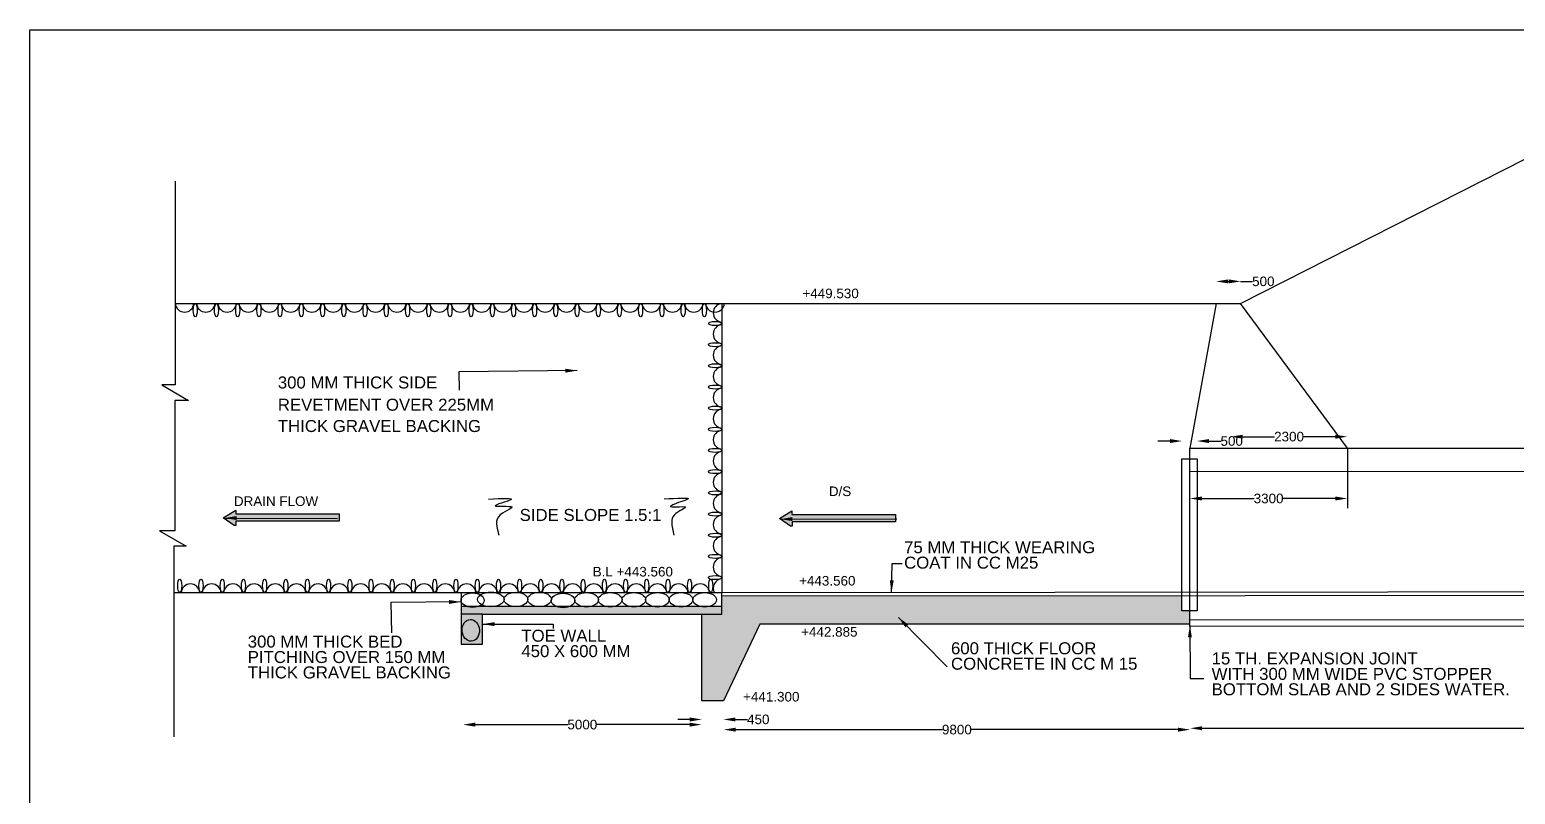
# Model space of a CAD drawing. Header units: millimetres. Extents: x 1715538 to 1727429, y 45608974 to 45617487.
# Drawn here: x 1715538 to 1718630, y 45615895 to 45617487 of the extents above; entities that cross this region are included whole.
import ezdxf

# ---------------------------------------------------------------- set-up
doc = ezdxf.new("R2010")
doc.units = ezdxf.units.MM
doc.header["$MEASUREMENT"] = 0
for name, color, linetype in [('DIMENSION', 7, 'Continuous'), ('DIMENSIONS', 7, 'Continuous'), ('DRAWING', 2, 'Continuous'), ('TEXT', 7, 'Continuous')]:
    doc.layers.add(name, color=color, linetype=linetype)
doc.styles.get("Standard").update_dxf_attribs({"font": 'arial.ttf', "height": 20})
doc.dimstyles.get("Standard").update_dxf_attribs({"dimtxt": 20, "dimasz": 25, "dimexe": 0.18, "dimexo": 0.0625, "dimgap": 0.09, "dimtad": 0, "dimdec": 0, "dimzin": 0, "dimdsep": 46, "dimtxsty": 'Standard', "dimcen": 0.09, "dimse1": 1, "dimse2": 1, "dimadec": 0, "dimazin": 0, "dimtfac": 1, "dimtdec": 0, "dimtofl": 0, "dimtmove": 0, "dimatfit": 3, "dimfxl": 1, "dimtolj": 1, "dimtzin": 0, "dimarcsym": 0})
pattern_1 = [(50, (0, 0), (7.172601826, -0.6275213498), [0.75, -8.25]), (355, (0, 0), (-1.3875133361, 7.521921337), [0.6, -6.6]), (100.45144446, (0.598, -0.052), (5.7850884673, 6.8943999097), [0.63740192, -7.01142112]), (46.1842, (0, 2), (10.6724133067, -1.655192808), [1.125, -12.375]), (96.63563549, (0.889, 1.862), (9.3466194567, 9.7411860077), [0.95610342, -10.5171376]), (351.18416399, (0, 2), (9.3466194505, 9.7411860027), [0.9, -9.90000001]), (21, (1, 1.5), (5.9690705212, -4.02618890665), [0.75, -8.25]), (326, (1, 1.5), (2.4331533192, 7.2515004505), [0.6, -6.6]), (71.45144474, (1.4974, 1.1645), (8.4022237673, 3.2253115281), [0.6374019, -7.01142112]), (37.5, (0, 0), (0.12159855317, 3.32893853831), [0, -6.52, 0, -6.7, 0, -6.625]), (7.5, (0, 0), (2.63069537442, 3.94411711882), [0, -3.82, 0, -6.37, 0, -2.525]), (327.5, (-2.23, 0), (5.33822436172, -0.22554871734), [0, -2.5, 0, -7.8, 0, -10.35]), (317.5, (-3.23, 0), (5.8318616934, 1.0010498233), [0, -3.25, 0, -5.18, 0, -7.35])]

# ---------------------------------------------------------------- blocks, each defined once
blk = doc.blocks.new('*D54')
at = {"layer": 'Defpoints', "color": 0, "transparency": 16777216}
for p in [(1718058, 45616963), (1718007, 45616917), (1718058, 45616917)]:
    blk.add_point(p, dxfattribs=at)
at = {"layer": 'TEXT', "color": 0, "lineweight": -2, "transparency": 16777216}
for p, q in [((1718032, 45616963), (1718033, 45616963)), ((1718058, 45616963), (1718083, 45616963))]:
    blk.add_line(p, q, dxfattribs=at)
at = {"layer": 'TEXT', "color": 0, "transparency": 16777216}
for points in [[(1718032, 45616967.2), (1718032, 45616958.9), (1718007, 45616963)], [(1718033, 45616967.2), (1718033, 45616958.9), (1718058, 45616963)]]:
    blk.add_solid(points, dxfattribs=at)
at = {"layer": 'TEXT', "color": 0, "transparency": 16777216, "insert": (1718105.2, 45616963), "char_height": 20, "attachment_point": 5}
blk.add_mtext('\\A1;500', dxfattribs=at)
blk = doc.blocks.new('*D59')
at = {"layer": 'Defpoints', "color": 0, "transparency": 16777216}
for p in [(1718037.5, 45616639.7), (1718037.5, 45616615.6), (1718280.1, 45616615.6)]:
    blk.add_point(p, dxfattribs=at)
at = {"layer": 'TEXT', "color": 0, "lineweight": -2, "transparency": 16777216}
for p, q in [((1718062.5, 45616639.7), (1718128.7, 45616639.7)), ((1718255.1, 45616639.7), (1718188.9, 45616639.7))]:
    blk.add_line(p, q, dxfattribs=at)
at = {"layer": 'TEXT', "color": 0, "transparency": 16777216}
for points in [[(1718062.5, 45616643.8), (1718062.5, 45616635.5), (1718037.5, 45616639.7)], [(1718255.1, 45616643.8), (1718255.1, 45616635.5), (1718280.1, 45616639.7)]]:
    blk.add_solid(points, dxfattribs=at)
at = {"layer": 'TEXT', "color": 0, "transparency": 16777216, "insert": (1718158.8, 45616639.7), "char_height": 20, "attachment_point": 5}
blk.add_mtext('\\A1;2300', dxfattribs=at)
blk = doc.blocks.new('*D60')
at = {"layer": 'Defpoints', "color": 0, "transparency": 16777216}
for p in [(1717952.3, 45616511), (1718280.1, 45616511), (1718280.1, 45616511)]:
    blk.add_point(p, dxfattribs=at)
at = {"layer": 'TEXT', "color": 0, "lineweight": -2, "transparency": 16777216}
for p, q in [((1717977.3, 45616511), (1718086.3, 45616511)), ((1718255.1, 45616511), (1718146.1, 45616511))]:
    blk.add_line(p, q, dxfattribs=at)
at = {"layer": 'TEXT', "color": 0, "transparency": 16777216}
for points in [[(1717977.3, 45616515.1), (1717977.3, 45616506.8), (1717952.3, 45616511)], [(1718255.1, 45616515.1), (1718255.1, 45616506.8), (1718280.1, 45616511)]]:
    blk.add_solid(points, dxfattribs=at)
at = {"layer": 'TEXT', "color": 0, "transparency": 16777216, "insert": (1718116.2, 45616511), "char_height": 20, "attachment_point": 5}
blk.add_mtext('\\A1;3300', dxfattribs=at)
blk = doc.blocks.new('*D61')
at = {"layer": 'Defpoints', "color": 0, "transparency": 16777216}
for p in [(1716439.8, 45616029.5), (1716935.9, 45616040.1), (1716935.9, 45616029.6)]:
    blk.add_point(p, dxfattribs=at)
at = {"layer": 'DIMENSIONS', "color": 0, "lineweight": -2, "transparency": 16777216}
for p, q in [((1716464.8, 45616040.1), (1716657.9, 45616040.1)), ((1716910.9, 45616040.1), (1716717.7, 45616040.1))]:
    blk.add_line(p, q, dxfattribs=at)
at = {"layer": 'DIMENSIONS', "color": 0, "transparency": 16777216}
for points in [[(1716464.8, 45616044.3), (1716464.8, 45616036), (1716439.8, 45616040.1)], [(1716910.9, 45616044.3), (1716910.9, 45616036), (1716935.9, 45616040.1)]]:
    blk.add_solid(points, dxfattribs=at)
at = {"layer": 'DIMENSIONS', "color": 0, "transparency": 16777216, "insert": (1716687.8, 45616040.1), "char_height": 20, "attachment_point": 5}
blk.add_mtext('\\A1;5000', dxfattribs=at)
blk = doc.blocks.new('*D62')
at = {"layer": 'Defpoints', "color": 0, "transparency": 16777216}
for p in [(1716936.5, 45616089.5), (1716981.5, 45616089.5), (1716981.5, 45616050.9)]:
    blk.add_point(p, dxfattribs=at)
at = {"layer": 'DIMENSIONS', "color": 0, "lineweight": -2, "transparency": 16777216}
for p, q in [((1716911.5, 45616050.9), (1716886.5, 45616050.9)), ((1717006.5, 45616050.9), (1717031.5, 45616050.9))]:
    blk.add_line(p, q, dxfattribs=at)
at = {"layer": 'DIMENSIONS', "color": 0, "transparency": 16777216}
for points in [[(1716911.5, 45616055), (1716911.5, 45616046.7), (1716936.5, 45616050.9)], [(1717006.5, 45616055), (1717006.5, 45616046.7), (1716981.5, 45616050.9)]]:
    blk.add_solid(points, dxfattribs=at)
at = {"layer": 'DIMENSIONS', "color": 0, "transparency": 16777216, "insert": (1717054, 45616050.9), "char_height": 20, "attachment_point": 5}
blk.add_mtext('\\A1;450', dxfattribs=at)
blk = doc.blocks.new('*D63')
at = {"layer": 'Defpoints', "color": 0, "transparency": 16777216}
for p in [(1716982.1, 45616028.4), (1717952.7, 45616029.7), (1717952.7, 45616027.5)]:
    blk.add_point(p, dxfattribs=at)
at = {"layer": 'DIMENSIONS', "color": 0, "lineweight": -2, "transparency": 16777216}
for p, q in [((1717007.1, 45616029.7), (1717437.5, 45616029.7)), ((1717927.7, 45616029.7), (1717497.3, 45616029.7))]:
    blk.add_line(p, q, dxfattribs=at)
at = {"layer": 'DIMENSIONS', "color": 0, "transparency": 16777216}
for points in [[(1717007.1, 45616033.8), (1717007.1, 45616025.5), (1716982.1, 45616029.7)], [(1717927.7, 45616033.8), (1717927.7, 45616025.5), (1717952.7, 45616029.7)]]:
    blk.add_solid(points, dxfattribs=at)
at = {"layer": 'DIMENSIONS', "color": 0, "transparency": 16777216, "insert": (1717467.4, 45616029.7), "char_height": 20, "attachment_point": 5}
blk.add_mtext('\\A1;9800', dxfattribs=at)
blk = doc.blocks.new('*D64')
at = {"layer": 'Defpoints', "color": 0, "transparency": 16777216}
for p in [(1717952.7, 45616029.7), (1723533.2, 45616041.6), (1723533.2, 45616032.6)]:
    blk.add_point(p, dxfattribs=at)
at = {"layer": 'DIMENSIONS', "color": 0, "lineweight": -2, "transparency": 16777216}
for p, q in [((1717977.7, 45616032.6), (1720705.3, 45616032.6)), ((1723508.2, 45616032.6), (1720780.7, 45616032.6))]:
    blk.add_line(p, q, dxfattribs=at)
at = {"layer": 'DIMENSIONS', "color": 0, "transparency": 16777216}
for points in [[(1717977.7, 45616036.7), (1717977.7, 45616028.4), (1717952.7, 45616032.6)], [(1723508.2, 45616036.7), (1723508.2, 45616028.4), (1723533.2, 45616032.6)]]:
    blk.add_solid(points, dxfattribs=at)
at = {"layer": 'DIMENSIONS', "color": 0, "transparency": 16777216, "insert": (1720743, 45616032.6), "char_height": 20, "attachment_point": 5}
blk.add_mtext('\\A1;56230', dxfattribs=at)
blk = doc.blocks.new('*D131')
at = {"layer": 'Defpoints', "color": 0, "transparency": 16777216}
for p in [(1717967.3, 45616630.6), (1717935.8, 45616593.8), (1717967.3, 45616593.8)]:
    blk.add_point(p, dxfattribs=at)
at = {"layer": 'DIMENSION', "color": 0, "lineweight": -2, "transparency": 16777216}
for p, q in [((1717910.8, 45616630.6), (1717885.8, 45616630.6)), ((1717992.3, 45616630.6), (1718017.3, 45616630.6))]:
    blk.add_line(p, q, dxfattribs=at)
at = {"layer": 'DIMENSION', "color": 0, "transparency": 16777216}
for points in [[(1717910.8, 45616634.8), (1717910.8, 45616626.4), (1717935.8, 45616630.6)], [(1717992.3, 45616634.8), (1717992.3, 45616626.4), (1717967.3, 45616630.6)]]:
    blk.add_solid(points, dxfattribs=at)
at = {"layer": 'DIMENSION', "color": 0, "transparency": 16777216, "insert": (1718039.4, 45616630.6), "char_height": 20, "attachment_point": 5}
blk.add_mtext('\\A1;500', dxfattribs=at)

msp = doc.modelspace()

# ---------------------------------------------------------------- hatches: boundary and pattern name
at = {"layer": 'DIMENSION'}
h = msp.add_hatch(color=0, dxfattribs=at)
h.dxf.hatch_style = 1
h.paths.add_polyline_path([(1716181.9, 45616478.8), (1715966.3, 45616478.8), (1715966.3, 45616486.6), (1715940.2, 45616470.4), (1715963.1, 45616454.7), (1715966.8, 45616454.7), (1715966.8, 45616463.9), (1716181.9, 45616463.9)])
h = msp.add_hatch(color=0, dxfattribs=at)
h.dxf.hatch_style = 1
h.paths.add_polyline_path([(1717339.6, 45616477.6), (1717124, 45616477.6), (1717124, 45616485.4), (1717097.9, 45616469.1), (1717120.9, 45616453.5), (1717124.6, 45616453.5), (1717124.6, 45616462.6), (1717339.6, 45616462.6)])
h = msp.add_hatch(dxfattribs=at)
h.set_pattern_fill('AR-CONC', color=0)
h.set_pattern_definition(pattern_1)
h.paths.add_polyline_path([(1717952.3, 45616277.2), (1717935.8, 45616277.2), (1717935.8, 45616309.1), (1716978.1, 45616308.5), (1716978.1, 45616270.2), (1716936.5, 45616270.2), (1716936.5, 45616089.5), (1716981.5, 45616089.5), (1717057.4, 45616249.1), (1717952.3, 45616249.1)])
at = {"layer": 'TEXT'}
h = msp.add_hatch(dxfattribs=at)
h.set_pattern_fill('AR-CONC', color=0)
h.set_pattern_definition(pattern_1)
edge = h.paths.add_edge_path()
edge.add_line((1725099.6, 45616396.1), (1724846.7, 45616396.1))
edge.add_ellipse((1724835, 45616411), major_axis=(-23.5, 0), ratio=0.731202, start_angle=60.1153, end_angle=119.8847, ccw=False)
edge.add_line((1724823.3, 45616396.1), (1724738.3, 45616396.1))
edge.add_ellipse((1724734.1, 45616411.9), major_axis=(-24.9, -0.5), ratio=0.643057, start_angle=77.3801, end_angle=98.8078, ccw=False)
edge.add_line((1724732.7, 45616395.9), (1724589.9, 45616396.1))
edge.add_ellipse((1724582.2, 45616409.9), major_axis=(-24.2, 0.4), ratio=0.599788, start_angle=73.2174, end_angle=109.5885, ccw=False)
edge.add_line((1724575, 45616396.1), (1724558.1, 45616396.1))
edge.add_line((1724558.1, 45616396.1), (1724558.1, 45616380))
edge.add_line((1724558.1, 45616380), (1725053.3, 45616380))
edge.add_line((1725053.3, 45616380), (1725053.3, 45616322.1))
edge.add_line((1725053.3, 45616322.1), (1725099.6, 45616322.1))
edge.add_line((1725099.6, 45616322.1), (1725099.6, 45616396.1))
edge = h.paths.add_edge_path(flags=16)
edge.add_ellipse((1725075.2, 45616347.1), major_axis=(0, 25), ratio=0.47796, start_angle=0, end_angle=360)
h.paths.add_polyline_path([(1716978.1, 45616285.8), (1716435.4, 45616285.8), (1716435.4, 45616270.2), (1716480, 45616270.2), (1716978.1, 45616270.2)])
h.paths.add_polyline_path([(1716480, 45616270.2), (1716435.4, 45616270.2), (1716435.4, 45616207.8), (1716480, 45616207.8)])

# ---------------------------------------------------------------- linework, layer by layer
at = {"layer": 'DIMENSION', "color": 0}
for points in [[(1715940.2, 45616470.4), (1715966.3, 45616486.6), (1715966.3, 45616478.8), (1716181.9, 45616478.8), (1716181.9, 45616463.9), (1715966.8, 45616463.9), (1715966.8, 45616454.7), (1715963.1, 45616454.7), (1715940.2, 45616470.4)], [(1717097.9, 45616469.1), (1717124, 45616485.4), (1717124, 45616477.6), (1717339.6, 45616477.6), (1717339.6, 45616462.6), (1717124.6, 45616462.6), (1717124.6, 45616453.5), (1717120.9, 45616453.5), (1717097.9, 45616469.1)]]:
    msp.add_lwpolyline(points, dxfattribs=at)
at = {"layer": 'DIMENSION'}
for centre, major_axis, ratio in [((1716459.3, 45616299.2), (-23.9, 0.3), 0.629041), ((1716497.2, 45616300.8), (-27.7, 0), 0.550005), ((1716549.5, 45616300.8), (-24.6, 0), 0.612678), ((1716598.7, 45616300.8), (-24.6, 0), 0.612678), ((1716647.6, 45616298.5), (-24.6, 0), 0.612678), ((1716696.6, 45616300.1), (-24.6, 0), 0.612678), ((1716745.8, 45616300.1), (-24.6, 0), 0.612678), ((1716795, 45616300.1), (-24.6, 0), 0.612678), ((1716844.1, 45616300.1), (-24.6, 0), 0.612678), ((1716893.3, 45616300.1), (-24.6, 0), 0.612678), ((1716942.5, 45616300.1), (-24.6, 0), 0.612678)]:
    msp.add_ellipse(centre, major_axis=major_axis, ratio=ratio, dxfattribs=at)
at = {"layer": 'DIMENSION', "color": 0}
msp.add_ellipse((1716455.7, 45616236.4), major_axis=(-1.2, 22.7), ratio=0.790687, dxfattribs=at)
for points in [[(1716492.7, 45616509.8), (1716538.8, 45616508), (1716506.2, 45616495.7), (1716541.2, 45616493.5), (1716513.4, 45616472.9), (1716509.8, 45616453.4), (1716514.1, 45616434.8)], [(1716858.2, 45616510), (1716908.4, 45616510.2), (1716878, 45616498.5), (1716871.4, 45616495.1), (1716902.3, 45616493.5), (1716879, 45616476.5), (1716873.8, 45616461.9), (1716878.6, 45616434.8)]]:
    msp.add_spline(points, degree=3, dxfattribs=at)
at = {"layer": 'DRAWING', "color": 0}
msp.add_lwpolyline([(1715537.6, 45617487.1), (1727428.9, 45617487.1), (1727428.9, 45608974.5), (1715537.6, 45608974.5)], close=True, dxfattribs=at)
for points in [[(1715840.5, 45617172), (1715840.5, 45616747.5), (1715812.5, 45616747.5), (1715868, 45616715), (1715840, 45616715), (1715840, 45616443.5), (1715807.5, 45616443.5), (1715863.5, 45616412), (1715837.5, 45616412), (1715837.5, 45616015)], [(1716978.1, 45616917), (1716978.1, 45616315.1)], [(1715837.5, 45616315.1), (1716978.1, 45616315.1)], [(1716435.4, 45616315.1), (1716435.4, 45616207.8), (1716480, 45616207.8), (1716480, 45616270.2), (1716978.1, 45616270.2), (1716978.1, 45616315.1)], [(1716978.1, 45616285.8), (1716435.4, 45616285.8)], [(1716480, 45616270.2), (1716435.4, 45616270.2)]]:
    msp.add_lwpolyline(points, dxfattribs=at)
for centre, start, end in [((1715859.9, 45616918.5), 184.4934, 355.5066), ((1715904.1, 45616918.5), 184.4934, 355.5066), ((1715948.4, 45616918.5), 184.4934, 355.5066), ((1715992.5, 45616918.5), 184.4934, 355.5066), ((1716036.5, 45616918.5), 184.4934, 355.5066), ((1716080.7, 45616918.5), 184.4934, 355.5066), ((1716125, 45616918.5), 184.4934, 355.5066), ((1716169.2, 45616918.5), 184.4934, 355.5066), ((1716213.4, 45616918.5), 184.4934, 355.5066), ((1716257.5, 45616918.5), 184.4934, 355.5066), ((1716301.9, 45616918.5), 184.4934, 355.5066), ((1716346, 45616918.5), 184.4934, 355.5066), ((1716390, 45616918.5), 184.4934, 355.5066), ((1716434.1, 45616918.5), 184.4934, 355.5066), ((1716478.5, 45616918.5), 184.4934, 355.5066), ((1716522.6, 45616918.5), 184.4934, 355.5066), ((1716566.3, 45616918.5), 184.4934, 355.5066), ((1716610.4, 45616918.5), 184.4934, 355.5066), ((1716654.8, 45616918.5), 184.4934, 355.5066), ((1716698.9, 45616918.5), 184.4934, 355.5066), ((1716742.9, 45616918.5), 184.4934, 355.5066), ((1716787, 45616918.5), 184.4934, 355.5066), ((1716831.4, 45616918.5), 184.4934, 355.5066), ((1716875.5, 45616918.5), 184.4934, 355.5066), ((1716919.7, 45616918.5), 184.4934, 355.5066), ((1716963.9, 45616918.5), 184.4934, 355.5066), ((1716979.7, 45616897.6), 94.4934, 265.5066), ((1716979.7, 45616853.4), 94.4934, 265.5066), ((1716979.7, 45616809.5), 94.4934, 265.5066), ((1716979.7, 45616765.3), 94.4934, 265.5066), ((1716979.7, 45616721), 94.4934, 265.5066), ((1716979.7, 45616677.2), 94.4934, 265.5066), ((1716979.7, 45616633.3), 94.4934, 265.5066), ((1716979.7, 45616589.1), 94.4934, 265.5066), ((1716979.7, 45616544.8), 94.4934, 265.5066), ((1716979.7, 45616500.7), 94.4934, 265.5066), ((1716979.7, 45616456.7), 94.4934, 265.5066), ((1716979.7, 45616412.6), 94.4934, 265.5066), ((1716979.7, 45616368.3), 94.4934, 265.5066), ((1715872.1, 45616313.6), 4.4934, 175.5066), ((1715916.3, 45616313.6), 4.4934, 175.5066), ((1715960.6, 45616313.6), 4.4934, 175.5066), ((1716004.7, 45616313.6), 4.4934, 175.5066), ((1716048.7, 45616313.6), 4.4934, 175.5066), ((1716092.9, 45616313.6), 4.4934, 175.5066), ((1716137.7, 45616313.6), 4.4934, 175.5066), ((1716181.8, 45616313.6), 4.4934, 175.5066), ((1716226.2, 45616313.6), 4.4934, 175.5066), ((1716270.3, 45616313.6), 4.4934, 175.5066), ((1716314.3, 45616313.6), 4.4934, 175.5066), ((1716358.4, 45616313.6), 4.4934, 175.5066), ((1716402.9, 45616313.6), 4.4934, 175.5066), ((1716447, 45616313.6), 4.4934, 175.5066), ((1716491.4, 45616313.6), 4.4934, 175.5066), ((1716535.5, 45616313.6), 4.4934, 175.5066), ((1716579.5, 45616313.6), 4.4934, 175.5066), ((1716623.6, 45616313.6), 4.4934, 175.5066), ((1716667.5, 45616313.6), 4.4934, 175.5066), ((1716711.7, 45616313.6), 4.4934, 175.5066), ((1716756, 45616313.6), 4.4934, 175.5066), ((1716800.2, 45616313.6), 4.4934, 175.5066), ((1716844.2, 45616313.6), 4.4934, 175.5066), ((1716888.3, 45616313.6), 4.4934, 175.5066), ((1716933.2, 45616313.6), 4.4934, 175.5066), ((1716979.7, 45616324.3), 94.4934, 207.9734)]:
    msp.add_arc(centre, 19.5, start, end, dxfattribs=at)
for centre, major_axis in [((1715882.1, 45616903), (0, 14)), ((1715926.3, 45616903), (0, 14)), ((1715970.6, 45616903), (0, 14)), ((1716014.8, 45616903), (0, 14)), ((1716058.7, 45616903), (0, 14)), ((1716102.9, 45616903), (0, 14)), ((1716147.2, 45616903), (0, 14)), ((1716191.4, 45616903), (0, 14)), ((1716235.6, 45616903), (0, 14)), ((1716279.7, 45616903), (0, 14)), ((1716324.1, 45616903), (0, 14)), ((1716368.2, 45616903), (0, 14)), ((1716412.2, 45616903), (0, 14)), ((1716456.3, 45616903), (0, 14)), ((1716500.7, 45616903), (0, 14)), ((1716544.8, 45616903), (0, 14)), ((1716588.5, 45616903), (0, 14)), ((1716632.6, 45616903), (0, 14)), ((1716677, 45616903), (0, 14)), ((1716721.1, 45616903), (0, 14)), ((1716765.1, 45616903), (0, 14)), ((1716809.2, 45616903), (0, 14)), ((1716853.6, 45616903), (0, 14)), ((1716897.7, 45616903), (0, 14)), ((1716941.9, 45616903), (0, 14)), ((1716964.1, 45616875.4), (14, 0)), ((1716964.1, 45616831.2), (14, 0)), ((1716964.1, 45616787.3), (14, 0)), ((1716964.1, 45616743.1), (14, 0)), ((1716964.1, 45616699.2), (14, 0)), ((1716964.1, 45616655), (14, 0)), ((1716964.1, 45616611.1), (14, 0)), ((1716964.1, 45616566.9), (14, 0)), ((1716964.1, 45616522.7), (14, 0)), ((1716964.1, 45616478.5), (14, 0)), ((1716964.1, 45616434.5), (14, 0)), ((1716964.1, 45616390.4), (14, 0)), ((1715849.9, 45616329.2), (0, -14)), ((1715894.1, 45616329.2), (0, -14)), ((1715938.4, 45616329.2), (0, -14)), ((1715982.5, 45616329.2), (0, -14)), ((1716026.5, 45616329.2), (0, -14)), ((1716070.7, 45616329.2), (0, -14)), ((1716115.5, 45616329.2), (0, -14)), ((1716159.6, 45616329.2), (0, -14)), ((1716204, 45616329.2), (0, -14)), ((1716248.1, 45616329.2), (0, -14)), ((1716292.1, 45616329.2), (0, -14)), ((1716336.2, 45616329.2), (0, -14)), ((1716380.7, 45616329.2), (0, -14)), ((1716424.8, 45616329.2), (0, -14)), ((1716469.2, 45616329.2), (0, -14)), ((1716513.3, 45616329.2), (0, -14)), ((1716557.3, 45616329.2), (0, -14)), ((1716601.4, 45616329.2), (0, -14)), ((1716645.3, 45616329.2), (0, -14)), ((1716689.5, 45616329.2), (0, -14)), ((1716733.8, 45616329.2), (0, -14)), ((1716778, 45616329.2), (0, -14)), ((1716821.9, 45616329.2), (0, -14)), ((1716866.1, 45616329.2), (0, -14)), ((1716911, 45616329.2), (0, -14)), ((1716964.1, 45616346.2), (14, 0)), ((1716955.1, 45616329.2), (0, -14))]:
    msp.add_ellipse(centre, major_axis=major_axis, ratio=0.298974, dxfattribs=at)
at = {"layer": 'TEXT', "color": 0}
for points in [[(1715840.5, 45616917), (1718058, 45616917), (1718651, 45617218.5), (1719544, 45617218.5), (1720426.5, 45616623.5), (1721456, 45616623.5), (1722336, 45617214.5), (1722346, 45617214.5), (1722451.5, 45617270.5), (1722551.5, 45617270.5), (1722632, 45617216.5), (1722839, 45617216.5), (1723441.7, 45616916.2), (1723491.7, 45616916.2), (1724561.7, 45616918.9), (1725779.5, 45616918.9)], [(1718007, 45616917), (1717952.3, 45616615.6)], [(1718280.1, 45616615.6), (1718058, 45616917)], [(1717952.3, 45616249.1), (1717952.3, 45616615.6), (1718280.1, 45616615.6), (1720421.9, 45616615.6), (1721461.4, 45616615.6), (1723537.4, 45616619.1)], [(1718280.1, 45616615.6), (1718280.1, 45616490.6)], [(1717952.3, 45616567), (1723537.4, 45616569.6)], [(1716978.1, 45616315.1), (1724603.1, 45616322.8), (1724603.1, 45616212.3), (1724562.2, 45616212.3), (1724537.4, 45616253.6), (1723537.4, 45616253.6), (1723537.4, 45616142.8), (1723507.9, 45616142.8)], [(1716978.1, 45616308.5), (1724603.1, 45616313.4)], [(1723537.4, 45616248.6), (1717952.3, 45616244.2), (1717952.3, 45616249.1), (1717057.4, 45616249.1), (1716981.5, 45616089.5), (1716936.5, 45616089.5), (1716936.5, 45616270.2)], [(1717952.3, 45616258.2), (1723537.4, 45616262.7)]]:
    msp.add_lwpolyline(points, dxfattribs=at)
msp.add_lwpolyline([(1717935.8, 45616593.8), (1717967.3, 45616593.8), (1717967.3, 45616277.2), (1717935.8, 45616277.2)], close=True, dxfattribs=at)

# ---------------------------------------------------------------- texts
for s, height, p in [('+449.530', 20, (1717145.9, 45616928)), ('300 MM THICK SIDE ', 25, (1716054, 45616740.1)), ('REVETMENT OVER 225MM ', 25, (1716054, 45616693.8)), ('THICK GRAVEL BACKING', 25, (1716054, 45616649.4)), ('DRAIN FLOW', 20, (1715962.6, 45616495.4)), ('D/S', 20, (1717200.9, 45616516)), ('SIDE SLOPE 1.5:1', 25, (1716557.3, 45616464.2)), ('75 MM THICK WEARING ', 25, (1717357.5, 45616397)), ('COAT IN CC M25', 25, (1717357.5, 45616364.9)), (' B.L +443.560', 20, (1716701.6, 45616348.6)), ('+443.560', 20, (1717139, 45616329.7)), ('TOE WALL ', 25, (1716560.9, 45616212.8)), ('+442.885', 20, (1717143.3, 45616223.3)), ('300 MM THICK BED ', 25, (1715991.4, 45616200.5)), ('450 X 600 MM', 25, (1716560.9, 45616180.7)), ('600 THICK FLOOR', 25, (1717455.1, 45616186.6)), ('PITCHING OVER 150 MM', 25, (1715991.4, 45616168.4)), ('CONCRETE IN CC M 15 ', 25, (1717455.1, 45616154.5)), ('15 TH. EXPANSION JOINT ', 25, (1717997.6, 45616165.4)), ('THICK GRAVEL BACKING ', 25, (1715991.4, 45616136.3)), ('WITH 300 MM WIDE PVC STOPPER ', 25, (1717997.6, 45616133.3)), ('+441.300', 20, (1717022.4, 45616088.2)), ('BOTTOM SLAB AND 2 SIDES WATER.', 25, (1717997.6, 45616101.2))]:
    msp.add_text(s, height=height, dxfattribs=at).set_placement(p)

# ---------------------------------------------------------------- dimensions: what is measured, and where the dimension line sits
at = {"layer": 'DIMENSION'}
dim = msp.add_linear_dim(base=(1717967.3, 45616630.6), p1=(1717935.8, 45616593.8), p2=(1717967.3, 45616593.8), text='500', dimstyle='Standard', dxfattribs=at)
dim.commit()
dim.dimension.update_dxf_attribs({"geometry": '*D131', "text_midpoint": (1718039.4, 45616630.6)})
at = {"layer": 'DIMENSIONS', "color": 0}
for base, p1, p2, text, picture, middle in [((1716981.5, 45616050.9), (1716936.5, 45616089.5), (1716981.5, 45616089.5), '450', '*D62', (1717054, 45616050.9)), ((1716935.9, 45616040.1), (1716439.8, 45616029.5), (1716935.9, 45616029.6), '5000', '*D61', (1716687.8, 45616040.1)), ((1717952.7, 45616029.7), (1716982.1, 45616028.4), (1717952.7, 45616027.5), '9800', '*D63', (1717467.4, 45616029.7)), ((1723533.2, 45616032.6), (1717952.7, 45616029.7), (1723533.2, 45616041.6), '56230', '*D64', (1720743, 45616032.6))]:
    dim = msp.add_linear_dim(base=base, p1=p1, p2=p2, text=text, dimstyle='Standard', dxfattribs=at)
    dim.commit()
    dim.dimension.update_dxf_attribs({"geometry": picture, "text_midpoint": middle})
at = {"layer": 'TEXT', "color": 0}
for base, p1, p2, text, picture, middle in [((1718058, 45616963), (1718007, 45616917), (1718058, 45616917), '500', '*D54', (1718105.2, 45616963)), ((1718037.5, 45616639.7), (1718280.1, 45616615.6), (1718037.5, 45616615.6), '2300', '*D59', (1718158.8, 45616639.7)), ((1718280.1, 45616511), (1717952.3, 45616511), (1718280.1, 45616511), '3300', '*D60', (1718116.2, 45616511))]:
    dim = msp.add_linear_dim(base=base, p1=p1, p2=p2, text=text, dimstyle='Standard', dxfattribs=at)
    dim.commit()
    dim.dimension.update_dxf_attribs({"geometry": picture, "text_midpoint": middle})

# ---------------------------------------------------------------- leaders
at = {"layer": 'DIMENSIONS', "color": 0}
for points in [[(1716677.4, 45616777.4), (1716431.1, 45616774.5), (1716431.6, 45616736.5)], [(1715943.1, 45616470.3), (1716178.2, 45616469.4)], [(1717100, 45616468), (1717342.5, 45616468.8)], [(1716435.4, 45616295.7), (1716289, 45616294.6), (1716290.4, 45616231.6)], [(1717345.7, 45616263.4), (1717447, 45616160.7)], [(1716480, 45616249.4), (1716627.2, 45616249), (1716627.2, 45616240.5)], [(1717952.3, 45616246.6), (1717953.1, 45616135.9), (1717981.3, 45616136.4)]]:
    msp.add_leader(points, dimstyle='Standard', override={"dimgap": 0.09, "dimtad": 0}, dxfattribs=at)
at = {"layer": 'TEXT', "color": 0}
msp.add_leader([(1717331.4, 45616315.5), (1717332.4, 45616375.3), (1717353.8, 45616375.3)], dimstyle='Standard', override={"dimgap": 0.09, "dimtad": 0}, dxfattribs=at)

doc.saveas('drawing.dxf')
